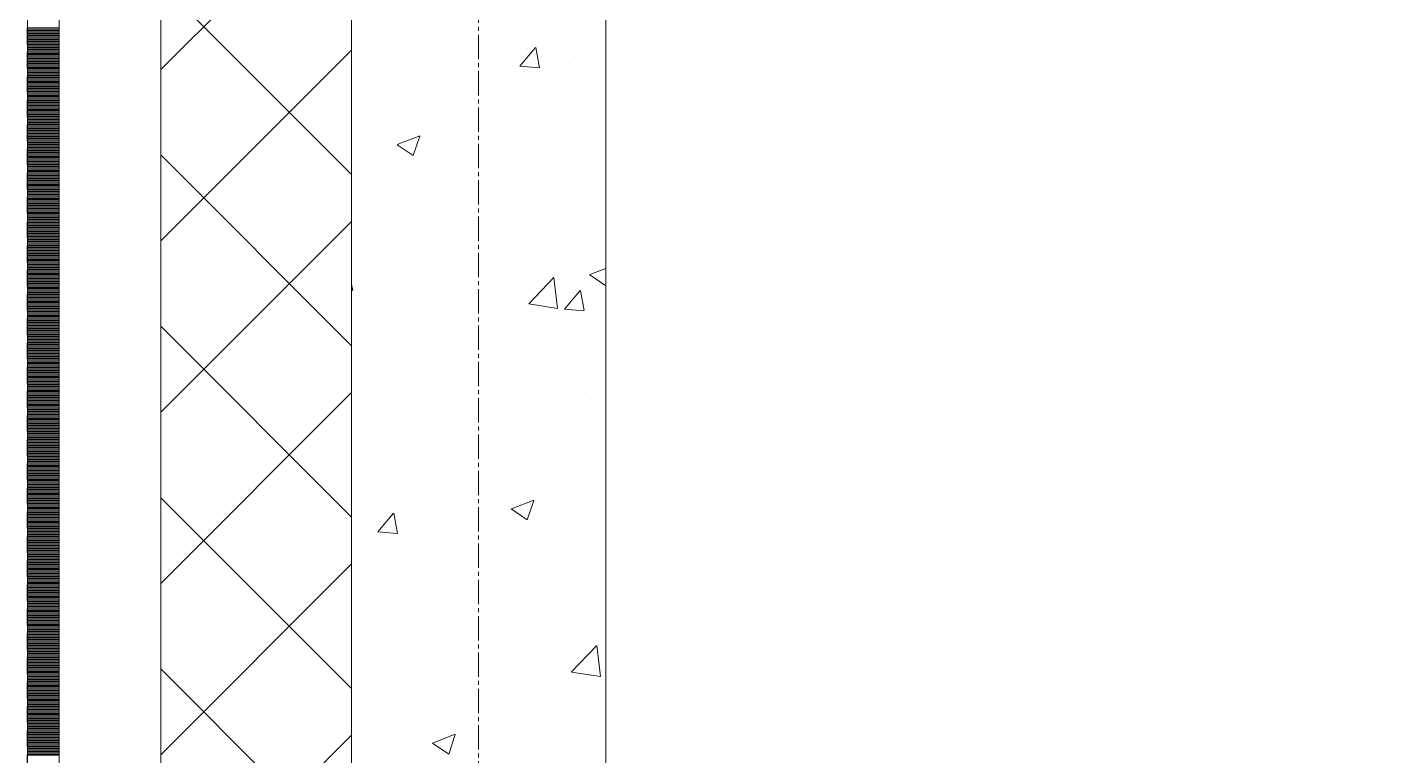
# Model space of a CAD drawing. Header units: millimetres. Extents: x 538266 to 1167394, y 114608 to 637157.
# Drawn here: x 828883 to 829957, y 202493 to 203065 of the extents above; entities that cross this region are included whole.
import ezdxf
from ezdxf.enums import TextEntityAlignment as Align

# ---------------------------------------------------------------- set-up
doc = ezdxf.new("R2010")
doc.units = ezdxf.units.MM
doc.linetypes.add('CENTER2', pattern=[28.575, 19.05, -3.175, 3.175, -3.175])
doc.linetypes.add('DASHED', pattern=[19.05, 12.7, -6.35])
doc.layers.get('Defpoints').update_dxf_attribs({"color": 140})
doc.layers.add('АР_Делит', color=120, linetype='Continuous', lineweight=0, plot=False)
for name, color, linetype, lineweight in [('АР_Стены ПЕНОблок', 52, 'Continuous', 20), ('АР_Тонкая', 254, 'Continuous', 5), ('АР_Утеплитель', 31, 'Continuous', 0), ('АР_Штриховка', 8, 'Continuous', 0)]:
    doc.layers.add(name, color=color, linetype=linetype, lineweight=lineweight)
doc.layers.add('РД_Оси_100', color=7, linetype='Continuous', lineweight=0, true_color=0x525252)
doc.styles.add('style1', font='ARIALN.TTF')

# ---------------------------------------------------------------- blocks, each defined once
blk = doc.blocks.new('2_этаж')
at = {"layer": 'АР_Стены ПЕНОблок', "color": 18, "linetype": 'Continuous', "lineweight": 20, "true_color": 0x000000}
for p, q in [((672773.6, 213213.2), (672773.6, 137013.2)), ((672973.6, 137013.2), (672973.6, 213213.2))]:
    blk.add_line(p, q, dxfattribs=at)
at = {"layer": 'АР_Тонкая', "color": 18, "linetype": 'Continuous', "lineweight": 5, "true_color": 0x000000}
for p, q in [((672518.6, 213213.2), (672518.6, 137013.2)), ((672543.6, 213213.2), (672543.6, 137013.2)), ((672543.6, 137013.2), (672543.6, 213213.2)), ((672623.6, 137013.2), (672623.6, 213213.2))]:
    blk.add_line(p, q, dxfattribs=at)
at = {"layer": 'АР_Утеплитель', "color": 18, "linetype": 'Continuous', "lineweight": 0, "true_color": 0x000000}
for p, q in [((672623.6, 213213.2), (672623.6, 137013.2)), ((672773.6, 137013.2), (672773.6, 213213.2))]:
    blk.add_line(p, q, dxfattribs=at)
at = {"layer": 'АР_Штриховка', "color": 18, "linetype": 'Continuous', "lineweight": 0, "true_color": 0x000000}
for p, q in [((672623.6, 203032.3), (672773.6, 203182.3)), ((672773.6, 202949.8), (672623.6, 203099.8)), ((672518.6, 203065), (672543.6, 203065)), ((672518.6, 203064), (672543.6, 203064)), ((672518.6, 203063), (672543.6, 203063)), ((672518.6, 203062), (672543.6, 203062)), ((672518.6, 203061), (672543.6, 203061)), ((672518.6, 203060), (672543.6, 203060)), ((672518.6, 203059), (672543.6, 203059)), ((672518.6, 203058), (672543.6, 203058)), ((672518.6, 203057), (672543.6, 203057)), ((672518.6, 203056), (672543.6, 203056)), ((672518.6, 203055), (672543.6, 203055)), ((672518.6, 203054), (672543.6, 203054)), ((672518.6, 203053), (672543.6, 203053)), ((672518.6, 203052), (672543.6, 203052)), ((672518.6, 203051), (672543.6, 203051)), ((672518.6, 203050), (672543.6, 203050)), ((672518.6, 203049), (672543.6, 203049)), ((672518.6, 203048), (672543.6, 203048)), ((672518.6, 203047), (672543.6, 203047)), ((672518.6, 203046), (672543.6, 203046)), ((672518.6, 203045), (672543.6, 203045)), ((672518.6, 203044), (672543.6, 203044)), ((672518.6, 203043), (672543.6, 203043)), ((672623.6, 202897.6), (672773.6, 203047.6)), ((672785.4, 203048.4), (672785.4, 203048.4)), ((672906, 203035), (672918.2, 203049.6)), ((672911.3, 203049.1), (672911.3, 203049.1)), ((672918.2, 203044), (672918.2, 203044)), ((672921.4, 203033.7), (672918.5, 203049.6)), ((672921, 203042.7), (672921, 203042.7)), ((672518.6, 203042), (672543.6, 203042)), ((672518.6, 203041), (672543.6, 203041)), ((672518.6, 203040), (672543.6, 203040)), ((672518.6, 203039), (672543.6, 203039)), ((672518.6, 203038), (672543.6, 203038)), ((672518.6, 203037), (672543.6, 203037)), ((672518.6, 203036), (672543.6, 203036)), ((672518.6, 203035), (672543.6, 203035)), ((672518.6, 203034), (672543.6, 203034)), ((672518.6, 203033), (672543.6, 203033)), ((672518.6, 203032), (672543.6, 203032)), ((672906, 203035), (672921.1, 203033.7)), ((672944.5, 203037.1), (672944.5, 203037.1)), ((672518.6, 203031), (672543.6, 203031)), ((672518.6, 203030), (672543.6, 203030)), ((672518.6, 203029), (672543.6, 203029)), ((672518.6, 203028), (672543.6, 203028)), ((672518.6, 203027), (672543.6, 203027)), ((672518.6, 203026), (672543.6, 203026)), ((672518.6, 203025), (672543.6, 203025)), ((672518.6, 203024), (672543.6, 203024)), ((672518.6, 203023), (672543.6, 203023)), ((672518.6, 203022), (672543.6, 203022)), ((672786.3, 203024.9), (672786.3, 203024.9)), ((672848.3, 203024.4), (672848.3, 203024.4)), ((672518.6, 203021), (672543.6, 203021)), ((672518.6, 203020), (672543.6, 203020)), ((672518.6, 203019), (672543.6, 203019)), ((672518.6, 203018), (672543.6, 203018)), ((672518.6, 203017), (672543.6, 203017)), ((672518.6, 203016), (672543.6, 203016)), ((672518.6, 203015), (672543.6, 203015)), ((672518.6, 203014), (672543.6, 203014)), ((672518.6, 203013), (672543.6, 203013)), ((672518.6, 203012), (672543.6, 203012)), ((672518.6, 203011), (672543.6, 203011)), ((672784.7, 203016.1), (672784.7, 203016.1)), ((672839, 203014.3), (672839, 203014.3)), ((672518.6, 203010), (672543.6, 203010)), ((672518.6, 203009), (672543.6, 203009)), ((672518.6, 203008), (672543.6, 203008)), ((672518.6, 203007), (672543.6, 203007)), ((672518.6, 203006), (672543.6, 203006)), ((672518.6, 203005), (672543.6, 203005)), ((672518.6, 203004), (672543.6, 203004)), ((672518.6, 203003), (672543.6, 203003)), ((672518.6, 203002), (672543.6, 203002)), ((672518.6, 203001), (672543.6, 203001)), ((672518.6, 203000), (672543.6, 203000)), ((672518.6, 202999), (672543.6, 202999)), ((672518.6, 202998), (672543.6, 202998)), ((672518.6, 202997), (672543.6, 202997)), ((672518.6, 202996), (672543.6, 202996)), ((672518.6, 202995), (672543.6, 202995)), ((672518.6, 202994), (672543.6, 202994)), ((672518.6, 202993), (672543.6, 202993)), ((672518.6, 202992), (672543.6, 202992)), ((672518.6, 202991), (672543.6, 202991)), ((672518.6, 202990), (672543.6, 202990)), ((672518.6, 202989), (672543.6, 202989)), ((672518.6, 202988), (672543.6, 202988)), ((672518.6, 202987), (672543.6, 202987)), ((672518.6, 202986), (672543.6, 202986)), ((672518.6, 202985), (672543.6, 202985)), ((672518.6, 202984), (672543.6, 202984)), ((672518.6, 202983), (672543.6, 202983)), ((672518.6, 202982), (672543.6, 202982)), ((672518.6, 202981), (672543.6, 202981)), ((672518.6, 202980), (672543.6, 202980)), ((672518.6, 202979), (672543.6, 202979)), ((672809.4, 202973.3), (672827.2, 202980.1)), ((672822, 202964.6), (672827.2, 202979.9)), ((672518.6, 202978), (672543.6, 202978)), ((672518.6, 202977), (672543.6, 202977)), ((672518.6, 202976), (672543.6, 202976)), ((672518.6, 202975), (672543.6, 202975)), ((672518.6, 202974), (672543.6, 202974)), ((672518.6, 202973), (672543.6, 202973)), ((672518.6, 202972), (672543.6, 202972)), ((672518.6, 202971), (672543.6, 202971)), ((672518.6, 202970), (672543.6, 202970)), ((672518.6, 202969), (672543.6, 202969)), ((672518.6, 202968), (672543.6, 202968)), ((672809.4, 202973.1), (672822, 202964.6)), ((672518.6, 202967), (672543.6, 202967)), ((672518.6, 202966), (672543.6, 202966)), ((672518.6, 202965), (672543.6, 202965)), ((672518.6, 202964), (672543.6, 202964)), ((672518.6, 202963), (672543.6, 202963)), ((672518.6, 202962), (672543.6, 202962)), ((672518.6, 202961), (672543.6, 202961)), ((672518.6, 202960), (672543.6, 202960)), ((672518.6, 202959), (672543.6, 202959)), ((672518.6, 202958), (672543.6, 202958)), ((672518.6, 202957), (672543.6, 202957)), ((672773.6, 202815.1), (672623.6, 202965.1)), ((672915.1, 202959.4), (672915.1, 202959.4)), ((672518.6, 202956), (672543.6, 202956)), ((672518.6, 202955), (672543.6, 202955)), ((672518.6, 202954), (672543.6, 202954)), ((672518.6, 202953), (672543.6, 202953)), ((672518.6, 202952), (672543.6, 202952)), ((672518.6, 202951), (672543.6, 202951)), ((672518.6, 202950), (672543.6, 202950)), ((672518.6, 202949), (672543.6, 202949)), ((672518.6, 202948), (672543.6, 202948)), ((672518.6, 202947), (672543.6, 202947)), ((672518.6, 202946), (672543.6, 202946)), ((672518.6, 202945), (672543.6, 202945)), ((672518.6, 202944), (672543.6, 202944)), ((672518.6, 202943), (672543.6, 202943)), ((672518.6, 202942), (672543.6, 202942)), ((672518.6, 202941), (672543.6, 202941)), ((672518.6, 202940), (672543.6, 202940)), ((672518.6, 202939), (672543.6, 202939)), ((672518.6, 202938), (672543.6, 202938)), ((672518.6, 202937), (672543.6, 202937)), ((672518.6, 202936), (672543.6, 202936)), ((672783.2, 202940.4), (672783.2, 202940.4)), ((672877.6, 202936.9), (672877.6, 202936.9)), ((672518.6, 202935), (672543.6, 202935)), ((672518.6, 202934), (672543.6, 202934)), ((672518.6, 202933), (672543.6, 202933)), ((672518.6, 202932), (672543.6, 202932)), ((672518.6, 202931), (672543.6, 202931)), ((672518.6, 202930), (672543.6, 202930)), ((672518.6, 202929), (672543.6, 202929)), ((672518.6, 202928), (672543.6, 202928)), ((672518.6, 202927), (672543.6, 202927)), ((672518.6, 202926), (672543.6, 202926)), ((672518.6, 202925), (672543.6, 202925)), ((672860.2, 202934.8), (672860.2, 202934.8)), ((672518.6, 202924), (672543.6, 202924)), ((672518.6, 202923), (672543.6, 202923)), ((672518.6, 202922), (672543.6, 202922)), ((672518.6, 202921), (672543.6, 202921)), ((672518.6, 202920), (672543.6, 202920)), ((672518.6, 202919), (672543.6, 202919)), ((672518.6, 202918), (672543.6, 202918)), ((672518.6, 202917), (672543.6, 202917)), ((672518.6, 202916), (672543.6, 202916)), ((672518.6, 202915), (672543.6, 202915)), ((672518.6, 202914), (672543.6, 202914)), ((672781.4, 202924.3), (672781.4, 202924.3)), ((672518.6, 202913), (672543.6, 202913)), ((672518.6, 202912), (672543.6, 202912)), ((672518.6, 202911), (672543.6, 202911)), ((672518.6, 202910), (672543.6, 202910)), ((672518.6, 202909), (672543.6, 202909)), ((672518.6, 202908), (672543.6, 202908)), ((672518.6, 202907), (672543.6, 202907)), ((672518.6, 202906), (672543.6, 202906)), ((672518.6, 202905), (672543.6, 202905)), ((672518.6, 202904), (672543.6, 202904)), ((672518.6, 202903), (672543.6, 202903)), ((672623.6, 202762.9), (672773.6, 202912.9)), ((672870.5, 202913.6), (672870.5, 202913.6)), ((672518.6, 202902), (672543.6, 202902)), ((672518.6, 202901), (672543.6, 202901)), ((672518.6, 202900), (672543.6, 202900)), ((672518.6, 202899), (672543.6, 202899)), ((672518.6, 202898), (672543.6, 202898)), ((672518.6, 202897), (672543.6, 202897)), ((672518.6, 202896), (672543.6, 202896)), ((672518.6, 202895), (672543.6, 202895)), ((672518.6, 202894), (672543.6, 202894)), ((672518.6, 202893), (672543.6, 202893)), ((672518.6, 202892), (672543.6, 202892)), ((672518.6, 202891), (672543.6, 202891)), ((672518.6, 202890), (672543.6, 202890)), ((672518.6, 202889), (672543.6, 202889)), ((672518.6, 202888), (672543.6, 202888)), ((672518.6, 202887), (672543.6, 202887)), ((672518.6, 202886), (672543.6, 202886)), ((672518.6, 202885), (672543.6, 202885)), ((672518.6, 202884), (672543.6, 202884)), ((672518.6, 202883), (672543.6, 202883)), ((672518.6, 202882), (672543.6, 202882)), ((672518.6, 202881), (672543.6, 202881)), ((672518.6, 202880), (672543.6, 202880)), ((672518.6, 202879), (672543.6, 202879)), ((672518.6, 202878), (672543.6, 202878)), ((672518.6, 202877), (672543.6, 202877)), ((672518.6, 202876), (672543.6, 202876)), ((672518.6, 202875), (672543.6, 202875)), ((672518.6, 202874), (672543.6, 202874)), ((672518.6, 202873), (672543.6, 202873)), ((672518.6, 202872), (672543.6, 202872)), ((672518.6, 202871), (672543.6, 202871)), ((672912, 202874.8), (672912, 202874.8)), ((672961, 202870.8), (672973.6, 202862.3)), ((672961.1, 202871), (672973.6, 202875.8)), ((672518.6, 202870), (672543.6, 202870)), ((672518.6, 202869), (672543.6, 202869)), ((672518.6, 202868), (672543.6, 202868)), ((672518.6, 202867), (672543.6, 202867)), ((672518.6, 202866), (672543.6, 202866)), ((672518.6, 202865), (672543.6, 202865)), ((672518.6, 202864), (672543.6, 202864)), ((672518.6, 202863), (672543.6, 202863)), ((672518.6, 202862), (672543.6, 202862)), ((672518.6, 202861), (672543.6, 202861)), ((672518.6, 202860), (672543.6, 202860)), ((672774.5, 202858.6), (672773.6, 202863.5)), ((672913, 202848.1), (672932.8, 202868.7)), ((672935.6, 202844.6), (672932.8, 202868.7)), ((672518.6, 202859), (672543.6, 202859)), ((672518.6, 202858), (672543.6, 202858)), ((672518.6, 202857), (672543.6, 202857)), ((672518.6, 202856), (672543.6, 202856)), ((672518.6, 202855), (672543.6, 202855)), ((672518.6, 202854), (672543.6, 202854)), ((672518.6, 202853), (672543.6, 202853)), ((672518.6, 202852), (672543.6, 202852)), ((672518.6, 202851), (672543.6, 202851)), ((672518.6, 202850), (672543.6, 202850)), ((672773.6, 202858.6), (672774.2, 202858.5)), ((672780.1, 202855.8), (672780.1, 202855.8)), ((672941.2, 202843.9), (672953.4, 202858.5)), ((672956.7, 202842.7), (672953.7, 202858.6)), ((672971.2, 202857.9), (672971.2, 202857.9)), ((672518.6, 202849), (672543.6, 202849)), ((672518.6, 202848), (672543.6, 202848)), ((672518.6, 202847), (672543.6, 202847)), ((672518.6, 202846), (672543.6, 202846)), ((672518.6, 202845), (672543.6, 202845)), ((672518.6, 202844), (672543.6, 202844)), ((672518.6, 202843), (672543.6, 202843)), ((672518.6, 202842), (672543.6, 202842)), ((672518.6, 202841), (672543.6, 202841)), ((672518.6, 202840), (672543.6, 202840)), ((672518.6, 202839), (672543.6, 202839)), ((672913, 202848), (672935.6, 202844.5)), ((672941.2, 202843.9), (672956.4, 202842.6)), ((672518.6, 202838), (672543.6, 202838)), ((672518.6, 202837), (672543.6, 202837)), ((672518.6, 202836), (672543.6, 202836)), ((672518.6, 202835), (672543.6, 202835)), ((672518.6, 202834), (672543.6, 202834)), ((672518.6, 202833), (672543.6, 202833)), ((672518.6, 202832), (672543.6, 202832)), ((672518.6, 202831), (672543.6, 202831)), ((672518.6, 202830), (672543.6, 202830)), ((672518.6, 202829), (672543.6, 202829)), ((672518.6, 202828), (672543.6, 202828)), ((672773.6, 202680.4), (672623.6, 202830.4)), ((672810.8, 202836.7), (672810.8, 202836.7)), ((672518.6, 202827), (672543.6, 202827)), ((672518.6, 202826), (672543.6, 202826)), ((672518.6, 202825), (672543.6, 202825)), ((672518.6, 202824), (672543.6, 202824)), ((672518.6, 202823), (672543.6, 202823)), ((672518.6, 202822), (672543.6, 202822)), ((672518.6, 202821), (672543.6, 202821)), ((672518.6, 202820), (672543.6, 202820)), ((672518.6, 202819), (672543.6, 202819)), ((672518.6, 202818), (672543.6, 202818)), ((672518.6, 202817), (672543.6, 202817)), ((672518.6, 202816), (672543.6, 202816)), ((672518.6, 202815), (672543.6, 202815)), ((672518.6, 202814), (672543.6, 202814)), ((672518.6, 202813), (672543.6, 202813)), ((672518.6, 202812), (672543.6, 202812)), ((672518.6, 202811), (672543.6, 202811)), ((672518.6, 202810), (672543.6, 202810)), ((672518.6, 202809), (672543.6, 202809)), ((672518.6, 202808), (672543.6, 202808)), ((672518.6, 202807), (672543.6, 202807)), ((672518.6, 202806), (672543.6, 202806)), ((672518.6, 202805), (672543.6, 202805)), ((672518.6, 202804), (672543.6, 202804)), ((672518.6, 202803), (672543.6, 202803)), ((672518.6, 202802), (672543.6, 202802)), ((672518.6, 202801), (672543.6, 202801)), ((672518.6, 202800), (672543.6, 202800)), ((672518.6, 202799), (672543.6, 202799)), ((672518.6, 202798), (672543.6, 202798)), ((672518.6, 202797), (672543.6, 202797)), ((672518.6, 202796), (672543.6, 202796)), ((672518.6, 202795), (672543.6, 202795)), ((672518.6, 202794), (672543.6, 202794)), ((672518.6, 202793), (672543.6, 202793)), ((672518.6, 202792), (672543.6, 202792)), ((672518.6, 202791), (672543.6, 202791)), ((672518.6, 202790), (672543.6, 202790)), ((672518.6, 202789), (672543.6, 202789)), ((672518.6, 202788), (672543.6, 202788)), ((672518.6, 202787), (672543.6, 202787)), ((672518.6, 202786), (672543.6, 202786)), ((672518.6, 202785), (672543.6, 202785)), ((672908.9, 202790.3), (672908.9, 202790.3)), ((672518.6, 202784), (672543.6, 202784)), ((672518.6, 202783), (672543.6, 202783)), ((672518.6, 202782), (672543.6, 202782)), ((672518.6, 202781), (672543.6, 202781)), ((672518.6, 202780), (672543.6, 202780)), ((672518.6, 202779), (672543.6, 202779)), ((672518.6, 202778), (672543.6, 202778)), ((672518.6, 202777), (672543.6, 202777)), ((672518.6, 202776), (672543.6, 202776)), ((672518.6, 202775), (672543.6, 202775)), ((672518.6, 202774), (672543.6, 202774)), ((672623.6, 202628.2), (672773.6, 202778.2)), ((672821, 202783.8), (672821, 202783.8)), ((672849.7, 202783.3), (672849.7, 202783.3)), ((672956.6, 202778), (672956.6, 202778)), ((672518.6, 202773), (672543.6, 202773)), ((672518.6, 202772), (672543.6, 202772)), ((672518.6, 202771), (672543.6, 202771)), ((672518.6, 202770), (672543.6, 202770)), ((672518.6, 202769), (672543.6, 202769)), ((672518.6, 202768), (672543.6, 202768)), ((672518.6, 202767), (672543.6, 202767)), ((672518.6, 202766), (672543.6, 202766)), ((672518.6, 202765), (672543.6, 202765)), ((672518.6, 202764), (672543.6, 202764)), ((672777, 202771.2), (672777, 202771.2)), ((672968, 202766.1), (672968, 202766.1)), ((672518.6, 202763), (672543.6, 202763)), ((672518.6, 202762), (672543.6, 202762)), ((672518.6, 202761), (672543.6, 202761)), ((672518.6, 202760), (672543.6, 202760)), ((672518.6, 202759), (672543.6, 202759)), ((672518.6, 202758), (672543.6, 202758)), ((672518.6, 202757), (672543.6, 202757)), ((672518.6, 202756), (672543.6, 202756)), ((672518.6, 202755), (672543.6, 202755)), ((672518.6, 202754), (672543.6, 202754)), ((672518.6, 202753), (672543.6, 202753)), ((672904.4, 202757.7), (672904.4, 202757.7)), ((672518.6, 202752), (672543.6, 202752)), ((672518.6, 202751), (672543.6, 202751)), ((672518.6, 202750), (672543.6, 202750)), ((672518.6, 202749), (672543.6, 202749)), ((672518.6, 202748), (672543.6, 202748)), ((672518.6, 202747), (672543.6, 202747)), ((672518.6, 202746), (672543.6, 202746)), ((672518.6, 202745), (672543.6, 202745)), ((672518.6, 202744), (672543.6, 202744)), ((672518.6, 202743), (672543.6, 202743)), ((672518.6, 202742), (672543.6, 202742)), ((672874.6, 202749.7), (672874.6, 202749.7)), ((672518.6, 202741), (672543.6, 202741)), ((672518.6, 202740), (672543.6, 202740)), ((672518.6, 202739), (672543.6, 202739)), ((672518.6, 202738), (672543.6, 202738)), ((672518.6, 202737), (672543.6, 202737)), ((672518.6, 202736), (672543.6, 202736)), ((672518.6, 202735), (672543.6, 202735)), ((672518.6, 202734), (672543.6, 202734)), ((672518.6, 202733), (672543.6, 202733)), ((672518.6, 202732), (672543.6, 202732)), ((672518.6, 202731), (672543.6, 202731)), ((672518.6, 202730), (672543.6, 202730)), ((672518.6, 202729), (672543.6, 202729)), ((672518.6, 202728), (672543.6, 202728)), ((672518.6, 202727), (672543.6, 202727)), ((672518.6, 202726), (672543.6, 202726)), ((672518.6, 202725), (672543.6, 202725)), ((672518.6, 202724), (672543.6, 202724)), ((672518.6, 202723), (672543.6, 202723)), ((672518.6, 202722), (672543.6, 202722)), ((672518.6, 202721), (672543.6, 202721)), ((672910.6, 202727.5), (672910.6, 202727.5)), ((672518.6, 202720), (672543.6, 202720)), ((672518.6, 202719), (672543.6, 202719)), ((672518.6, 202718), (672543.6, 202718)), ((672518.6, 202717), (672543.6, 202717)), ((672518.6, 202716), (672543.6, 202716)), ((672518.6, 202715), (672543.6, 202715)), ((672518.6, 202714), (672543.6, 202714)), ((672518.6, 202713), (672543.6, 202713)), ((672518.6, 202712), (672543.6, 202712)), ((672518.6, 202711), (672543.6, 202711)), ((672518.6, 202710), (672543.6, 202710)), ((672518.6, 202709), (672543.6, 202709)), ((672518.6, 202708), (672543.6, 202708)), ((672518.6, 202707), (672543.6, 202707)), ((672518.6, 202706), (672543.6, 202706)), ((672518.6, 202705), (672543.6, 202705)), ((672518.6, 202704), (672543.6, 202704)), ((672518.6, 202703), (672543.6, 202703)), ((672518.6, 202702), (672543.6, 202702)), ((672518.6, 202701), (672543.6, 202701)), ((672518.6, 202700), (672543.6, 202700)), ((672518.6, 202699), (672543.6, 202699)), ((672905.8, 202705.7), (672905.8, 202705.7)), ((672518.6, 202698), (672543.6, 202698)), ((672518.6, 202697), (672543.6, 202697)), ((672518.6, 202696), (672543.6, 202696)), ((672518.6, 202695), (672543.6, 202695)), ((672518.6, 202694), (672543.6, 202694)), ((672518.6, 202693), (672543.6, 202693)), ((672518.6, 202692), (672543.6, 202692)), ((672518.6, 202691), (672543.6, 202691)), ((672518.6, 202690), (672543.6, 202690)), ((672518.6, 202689), (672543.6, 202689)), ((672773.6, 202545.6), (672623.6, 202695.6)), ((672899.3, 202686.8), (672917, 202693.6)), ((672911.8, 202678.1), (672917, 202693.5)), ((672518.6, 202688), (672543.6, 202688)), ((672518.6, 202687), (672543.6, 202687)), ((672518.6, 202686), (672543.6, 202686)), ((672518.6, 202685), (672543.6, 202685)), ((672518.6, 202684), (672543.6, 202684)), ((672518.6, 202683), (672543.6, 202683)), ((672518.6, 202682), (672543.6, 202682)), ((672518.6, 202681), (672543.6, 202681)), ((672518.6, 202680), (672543.6, 202680)), ((672518.6, 202679), (672543.6, 202679)), ((672518.6, 202678), (672543.6, 202678)), ((672773.9, 202686.7), (672773.9, 202686.7)), ((672794.3, 202668.8), (672806.5, 202683.4)), ((672809.7, 202667.5), (672806.8, 202683.5)), ((672899.2, 202686.7), (672911.8, 202678.1)), ((672518.6, 202677), (672543.6, 202677)), ((672518.6, 202676), (672543.6, 202676)), ((672518.6, 202675), (672543.6, 202675)), ((672518.6, 202674), (672543.6, 202674)), ((672518.6, 202673), (672543.6, 202673)), ((672518.6, 202672), (672543.6, 202672)), ((672518.6, 202671), (672543.6, 202671)), ((672518.6, 202670), (672543.6, 202670)), ((672518.6, 202669), (672543.6, 202669)), ((672518.6, 202668), (672543.6, 202668)), ((672518.6, 202667), (672543.6, 202667)), ((672794.3, 202668.8), (672809.4, 202667.5)), ((672518.6, 202666), (672543.6, 202666)), ((672518.6, 202665), (672543.6, 202665)), ((672518.6, 202664), (672543.6, 202664)), ((672518.6, 202663), (672543.6, 202663)), ((672518.6, 202662), (672543.6, 202662)), ((672518.6, 202661), (672543.6, 202661)), ((672518.6, 202660), (672543.6, 202660)), ((672518.6, 202659), (672543.6, 202659)), ((672518.6, 202658), (672543.6, 202658)), ((672518.6, 202657), (672543.6, 202657)), ((672518.6, 202656), (672543.6, 202656)), ((672837.6, 202657.5), (672837.6, 202657.5)), ((672901.2, 202665.9), (672901.2, 202665.9)), ((672518.6, 202655), (672543.6, 202655)), ((672518.6, 202654), (672543.6, 202654)), ((672518.6, 202653), (672543.6, 202653)), ((672518.6, 202652), (672543.6, 202652)), ((672518.6, 202651), (672543.6, 202651)), ((672518.6, 202650), (672543.6, 202650)), ((672518.6, 202649), (672543.6, 202649)), ((672518.6, 202648), (672543.6, 202648)), ((672518.6, 202647), (672543.6, 202647)), ((672518.6, 202646), (672543.6, 202646)), ((672906.1, 202648.9), (672906.1, 202648.9)), ((672518.6, 202645), (672543.6, 202645)), ((672518.6, 202644), (672543.6, 202644)), ((672518.6, 202643), (672543.6, 202643)), ((672518.6, 202642), (672543.6, 202642)), ((672518.6, 202641), (672543.6, 202641)), ((672518.6, 202640), (672543.6, 202640)), ((672518.6, 202639), (672543.6, 202639)), ((672518.6, 202638), (672543.6, 202638)), ((672518.6, 202637), (672543.6, 202637)), ((672518.6, 202636), (672543.6, 202636)), ((672518.6, 202635), (672543.6, 202635)), ((672623.6, 202493.5), (672773.6, 202643.5)), ((672518.6, 202634), (672543.6, 202634)), ((672518.6, 202633), (672543.6, 202633)), ((672518.6, 202632), (672543.6, 202632)), ((672518.6, 202631), (672543.6, 202631)), ((672518.6, 202630), (672543.6, 202630)), ((672518.6, 202629), (672543.6, 202629)), ((672518.6, 202628), (672543.6, 202628)), ((672518.6, 202627), (672543.6, 202627)), ((672518.6, 202626), (672543.6, 202626)), ((672518.6, 202625), (672543.6, 202625)), ((672518.6, 202624), (672543.6, 202624)), ((672518.6, 202623), (672543.6, 202623)), ((672518.6, 202622), (672543.6, 202622)), ((672518.6, 202621), (672543.6, 202621)), ((672518.6, 202620), (672543.6, 202620)), ((672518.6, 202619), (672543.6, 202619)), ((672518.6, 202618), (672543.6, 202618)), ((672518.6, 202617), (672543.6, 202617)), ((672518.6, 202616), (672543.6, 202616)), ((672518.6, 202615), (672543.6, 202615)), ((672518.6, 202614), (672543.6, 202614)), ((672518.6, 202613), (672543.6, 202613)), ((672859.5, 202613.2), (672859.5, 202613.2)), ((672902.8, 202621.2), (672902.8, 202621.2)), ((672518.6, 202612), (672543.6, 202612)), ((672518.6, 202611), (672543.6, 202611)), ((672518.6, 202610), (672543.6, 202610)), ((672518.6, 202609), (672543.6, 202609)), ((672518.6, 202608), (672543.6, 202608)), ((672518.6, 202607), (672543.6, 202607)), ((672518.6, 202606), (672543.6, 202606)), ((672518.6, 202605), (672543.6, 202605)), ((672518.6, 202604), (672543.6, 202604)), ((672518.6, 202603), (672543.6, 202603)), ((672518.6, 202602), (672543.6, 202602)), ((672518.6, 202601), (672543.6, 202601)), ((672518.6, 202600), (672543.6, 202600)), ((672518.6, 202599), (672543.6, 202599)), ((672518.6, 202598), (672543.6, 202598)), ((672518.6, 202597), (672543.6, 202597)), ((672518.6, 202596), (672543.6, 202596)), ((672518.6, 202595), (672543.6, 202595)), ((672518.6, 202594), (672543.6, 202594)), ((672518.6, 202593), (672543.6, 202593)), ((672518.6, 202592), (672543.6, 202592)), ((672518.6, 202591), (672543.6, 202591)), ((672518.6, 202590), (672543.6, 202590)), ((672518.6, 202589), (672543.6, 202589)), ((672518.6, 202588), (672543.6, 202588)), ((672518.6, 202587), (672543.6, 202587)), ((672518.6, 202586), (672543.6, 202586)), ((672518.6, 202585), (672543.6, 202585)), ((672518.6, 202584), (672543.6, 202584)), ((672518.6, 202583), (672543.6, 202583)), ((672518.6, 202582), (672543.6, 202582)), ((672518.6, 202581), (672543.6, 202581)), ((672518.6, 202580), (672543.6, 202580)), ((672518.6, 202579), (672543.6, 202579)), ((672518.6, 202578), (672543.6, 202578)), ((672518.6, 202577), (672543.6, 202577)), ((672518.6, 202576), (672543.6, 202576)), ((672518.6, 202575), (672543.6, 202575)), ((672518.6, 202574), (672543.6, 202574)), ((672518.6, 202573), (672543.6, 202573)), ((672518.6, 202572), (672543.6, 202572)), ((672518.6, 202571), (672543.6, 202571)), ((672518.6, 202570), (672543.6, 202570)), ((672930.5, 202578.4), (672930.5, 202578.4)), ((672946.7, 202558.6), (672966.4, 202579.2)), ((672969.3, 202555.1), (672966.5, 202579.3)), ((672518.6, 202569), (672543.6, 202569)), ((672518.6, 202568), (672543.6, 202568)), ((672518.6, 202567), (672543.6, 202567)), ((672518.6, 202566), (672543.6, 202566)), ((672518.6, 202565), (672543.6, 202565)), ((672518.6, 202564), (672543.6, 202564)), ((672518.6, 202563), (672543.6, 202563)), ((672518.6, 202562), (672543.6, 202562)), ((672518.6, 202561), (672543.6, 202561)), ((672518.6, 202560), (672543.6, 202560)), ((672773.6, 202410.9), (672623.6, 202560.9)), ((672834.4, 202565.7), (672834.4, 202565.7)), ((672518.6, 202559), (672543.6, 202559)), ((672518.6, 202558), (672543.6, 202558)), ((672518.6, 202557), (672543.6, 202557)), ((672518.6, 202556), (672543.6, 202556)), ((672518.6, 202555), (672543.6, 202555)), ((672518.6, 202554), (672543.6, 202554)), ((672518.6, 202553), (672543.6, 202553)), ((672518.6, 202552), (672543.6, 202552)), ((672518.6, 202551), (672543.6, 202551)), ((672518.6, 202550), (672543.6, 202550)), ((672518.6, 202549), (672543.6, 202549)), ((672946.7, 202558.5), (672969.3, 202555)), ((672518.6, 202548), (672543.6, 202548)), ((672518.6, 202547), (672543.6, 202547)), ((672518.6, 202546), (672543.6, 202546)), ((672518.6, 202545), (672543.6, 202545)), ((672518.6, 202544), (672543.6, 202544)), ((672518.6, 202543), (672543.6, 202543)), ((672518.6, 202542), (672543.6, 202542)), ((672518.6, 202541), (672543.6, 202541)), ((672518.6, 202540), (672543.6, 202540)), ((672518.6, 202539), (672543.6, 202539)), ((672518.6, 202538), (672543.6, 202538)), ((672518.6, 202537), (672543.6, 202537)), ((672518.6, 202536), (672543.6, 202536)), ((672518.6, 202535), (672543.6, 202535)), ((672518.6, 202534), (672543.6, 202534)), ((672518.6, 202533), (672543.6, 202533)), ((672518.6, 202532), (672543.6, 202532)), ((672518.6, 202531), (672543.6, 202531)), ((672518.6, 202530), (672543.6, 202530)), ((672518.6, 202529), (672543.6, 202529)), ((672518.6, 202528), (672543.6, 202528)), ((672518.6, 202527), (672543.6, 202527)), ((672899.7, 202536.6), (672899.7, 202536.6)), ((672518.6, 202526), (672543.6, 202526)), ((672518.6, 202525), (672543.6, 202525)), ((672518.6, 202524), (672543.6, 202524)), ((672518.6, 202523), (672543.6, 202523)), ((672518.6, 202522), (672543.6, 202522)), ((672518.6, 202521), (672543.6, 202521)), ((672518.6, 202520), (672543.6, 202520)), ((672518.6, 202519), (672543.6, 202519)), ((672518.6, 202518), (672543.6, 202518)), ((672518.6, 202517), (672543.6, 202517)), ((672856.6, 202519.1), (672856.6, 202519.1)), ((672518.6, 202516), (672543.6, 202516)), ((672518.6, 202515), (672543.6, 202515)), ((672518.6, 202514), (672543.6, 202514)), ((672518.6, 202513), (672543.6, 202513)), ((672518.6, 202512), (672543.6, 202512)), ((672518.6, 202511), (672543.6, 202511)), ((672518.6, 202510), (672543.6, 202510)), ((672518.6, 202509), (672543.6, 202509)), ((672518.6, 202508), (672543.6, 202508)), ((672518.6, 202507), (672543.6, 202507)), ((672518.6, 202506), (672543.6, 202506)), ((672623.6, 202358.8), (672773.6, 202508.8)), ((672837.4, 202502.6), (672855.2, 202509.5)), ((672850, 202493.9), (672855.2, 202509.3)), ((672518.6, 202505), (672543.6, 202505)), ((672518.6, 202504), (672543.6, 202504)), ((672518.6, 202503), (672543.6, 202503)), ((672518.6, 202502), (672543.6, 202502)), ((672518.6, 202501), (672543.6, 202501)), ((672518.6, 202500), (672543.6, 202500)), ((672518.6, 202499), (672543.6, 202499)), ((672518.6, 202498), (672543.6, 202498)), ((672518.6, 202497), (672543.6, 202497)), ((672518.6, 202496), (672543.6, 202496)), ((672518.6, 202495), (672543.6, 202495)), ((672837.4, 202502.5), (672850, 202493.9)), ((672518.6, 202494), (672543.6, 202494)), ((672518.6, 202493), (672543.6, 202493))]:
    blk.add_line(p, q, dxfattribs=at)
at = {"layer": 'Defpoints', "color": 18, "true_color": 0x000000, "style": 'style1'}
for p in [(677970.6, 219836.4), (678101.2, 211681.4)]:
    blk.add_attdef('АР-ПОМЕЩЕНИЕ:НАИМЕНОВАНИЕ', text='', height=100, dxfattribs=at).set_placement(p, align=Align.MIDDLE)
blk = doc.blocks.new('СОШ_2200_АР_ОСИ_М100_28.05.24')
at = {"layer": 'АР_Делит', "color": 251, "linetype": 'DASHED', "true_color": 0x636466}
blk.add_lwpolyline([(-355, 13145), (-355, 100855), (37145, 100855), (37145, 129155), (72745, 129155), (72745, 135155), (114955, 135155), (114955, -355)], dxfattribs=at)
at = {"layer": 'РД_Оси_100', "color": 251, "linetype": 'CENTER2', "true_color": 0x636466}
blk.add_line((0, -6155), (0, 139938.679), dxfattribs=at)

msp = doc.modelspace()

# ---------------------------------------------------------------- block references
msp.add_blockref('2_этаж', (156364.3, 0))
at = {"layer": 'РД_Оси_100'}
msp.add_blockref('СОШ_2200_АР_ОСИ_М100_28.05.24', (829237.8, 122413.2), dxfattribs=at)

doc.saveas('drawing.dxf')
